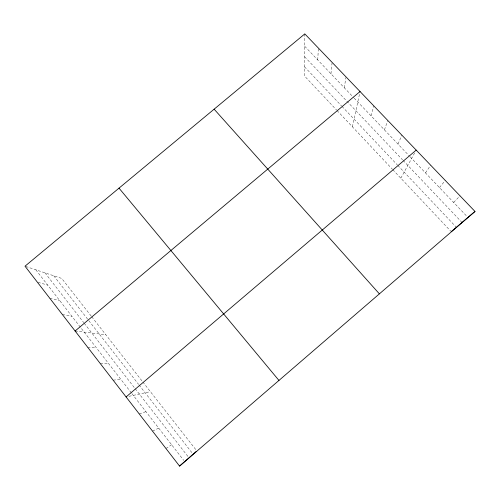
<?xml version="1.0" encoding="UTF-8"?>
<svg xmlns="http://www.w3.org/2000/svg" width="500" height="500" viewBox="0 0 500 500"><rect width="100%" height="100%" fill="white"/><g stroke="black" fill="none" stroke-linecap="round" stroke-linejoin="round"><path stroke-width="0.38" stroke-dasharray="2.5 1.88" d="M304.8 33.9L304.444 75.938L336.562 110.013M317.75 59.956L318.337 48.806M330.956 73.794L332.031 63.15M344.3 87.788L345.887 77.606M352.394 126.812L360.056 91.538M371.044 115.825L373.85 105.931M384.431 129.863L387.806 120.494M397.969 144.056L401.925 135.213M400.819 178.194L414.8 152.662M425.494 172.919L430.644 165.175M439.494 187.594L445.256 180.425M453.644 202.431L460.044 195.844M165.956 448.5L171.619 444.756M152.506 431.112L158.7 428.106M139.225 413.925L145.925 411.65M128.975 396.319L150.394 391.644M113.125 380.175L120.812 379.294M100.306 363.594L108.469 363.387M87.638 347.206L96.263 347.663M75.113 331.006L105.825 334.731M62.362 314.519L71.894 316.269M49.763 298.219L59.737 300.606M38.05 282.331L47.719 285.119M25.725 266.438L61.731 278.438L91.256 316.131M304.694 46.262L353.644 97.587M354.162 98.131L409.55 156.2M410.075 156.75L467.431 216.881M304.606 56.725L402.55 159.844M403.075 160.4L461.506 221.919M304.525 66.787L341.481 105.856M342.006 106.412L397.262 164.831M397.794 165.387L455.825 226.744M337.081 110.562L392.275 169.125M392.806 169.688L450.688 231.106M91.737 316.75L142.381 381.406M142.85 382.013L196.363 450.331M53.762 275.781L138.613 384.419M139.075 385.012L192.644 453.6M44.975 272.85L83.737 322.638M84.213 323.244L134.706 388.094M135.169 388.688L188.062 456.613M35.831 269.806L131.444 392.994M131.906 393.587L183.756 460.394"/><path stroke-width="0.75" d="M179.562 466.1L475 211.45L304.8 33.9L25 266.194L179.562 466.1L196.3 451.4M126.094 396.95L416.2 150.113M451.219 231.669L475 211.45M75.113 331.006L360.056 91.538M214.131 109.175L379.387 293.863M119.012 188.144L278.956 380.425"/></g></svg>
